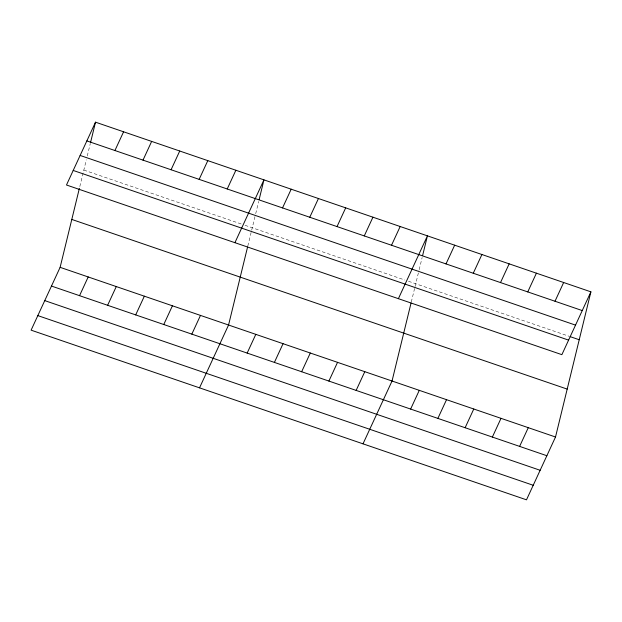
<?xml version="1.0" encoding="UTF-8"?>
<svg xmlns="http://www.w3.org/2000/svg" width="622" height="622" viewBox="0 0 622 622"><rect width="100%" height="100%" fill="white"/><g stroke="black" fill="none" stroke-linecap="round" stroke-linejoin="round"><path stroke-width="0.47" stroke-dasharray="3.11 2.33" d="M79.826 186.53L86.349 159.745M87.267 155.99L90.244 143.783M247.813 246.048L255.471 214.621M255.704 213.68L258.674 201.466M411.29 302.035L414.851 287.411M415.076 286.501L418.948 270.609M419.181 269.668L422.159 257.461M83.838 170.078L241.398 224.044M245.021 225.288L404.844 280.024M408.483 281.268L569.231 336.323"/><path stroke-width="0.93" d="M590.9 291.842L561.876 354.664L66.484 184.998L95.508 122.176L590.9 291.842L555.516 437.002L526.492 499.824L31.1 330.158L60.124 267.336L79.375 188.357M90.47 142.842L95.508 122.176M247.587 246.957L228.562 325.018L199.53 387.84M259.133 199.592L263.946 179.867L234.914 242.689M411.064 302.953L392.039 381.014L363.015 443.828M422.61 255.58L427.423 235.855L398.391 298.677M114.93 150.516L123.584 131.794M79.546 295.675L88.2 276.945M143.006 160.134L151.651 141.404M107.622 305.293L116.275 286.563M171.073 169.752L179.727 151.022M135.689 314.903L144.343 296.181M199.149 179.361L207.802 160.639M163.765 324.521L172.418 305.791M227.217 188.979L235.87 170.249M191.833 334.131L200.486 315.408M282.536 207.927L291.189 189.197M309.779 217.257L318.433 198.527M247.152 353.078L255.805 334.356M337.031 226.587L345.684 207.857M274.403 362.408L283.049 343.686M364.274 235.917L372.928 217.195M301.647 371.746L310.3 353.016M391.526 245.247L400.171 226.525M328.89 381.076L337.544 362.346M356.142 390.406L364.795 371.676M446.013 263.915L454.666 245.185M473.264 273.245L481.918 254.522M410.629 409.066L419.282 390.344M500.508 282.575L509.161 263.852M437.88 418.404L446.534 399.674M527.751 291.912L536.405 273.182M465.124 427.734L473.777 409.004M555.003 301.242L563.656 282.512M492.367 437.064L501.021 418.334M519.619 446.394L528.272 427.672M86.855 140.906L582.246 310.572M80.137 155.453L575.521 325.119M570.141 336.634L579.222 339.744M73.209 170.451L568.594 340.117M71.802 219.434L567.194 389.1M60.124 267.336L555.516 437.002M51.471 286.058L546.862 455.724M44.753 300.613L540.137 470.279M37.825 315.603L533.209 485.269"/></g></svg>
